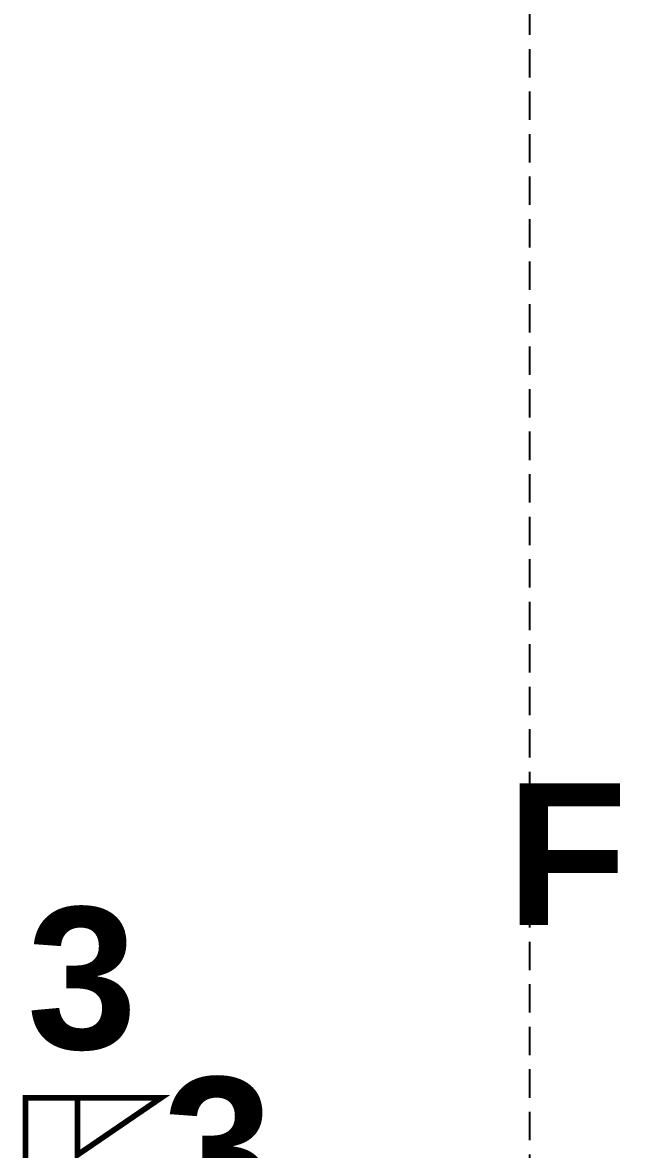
# Model space of a CAD drawing. Header units: metres. Extents: x 530177 to 530565, y 2673484 to 2673812.
# Drawn here: x 530339.39 to 530349.99, y 2673625.41 to 2673645.29 of the extents above; entities that cross this region are included whole.
import ezdxf
from ezdxf.enums import TextEntityAlignment as Align

# ---------------------------------------------------------------- set-up
doc = ezdxf.new("R2010")
doc.units = ezdxf.units.M
doc.linetypes.add('DASHED', pattern=[0.75, 0.5, -0.25])
doc.layers.add('IDT', color=7, linetype='Continuous')
doc.layers.add('Section Marking BL-21', color=2, linetype='Continuous')
doc.styles.add('BoldTextStyle', font='arialbd.ttf')

# ---------------------------------------------------------------- blocks, each defined once
blk = doc.blocks.new('IDT')
at = {"layer": 'IDT', "color": 243, "linetype": 'DASHED'}
blk.add_lwpolyline([(45.5, 32.586), (45.5, -4.032), (0, -4.032), (0, 32.586)], close=True, dxfattribs=at)

msp = doc.modelspace()

# ---------------------------------------------------------------- linework, layer by layer
at = {"layer": 'Section Marking BL-21', "color": 94, "lineweight": 35, "true_color": 0x00a500, "const_width": 0.1}
msp.add_lwpolyline([(530339.436, 2673624.937), (530339.436, 2673626.327), (530341.836, 2673626.327), (530340.356, 2673625.317), (530340.356, 2673626.327)], dxfattribs=at)

# ---------------------------------------------------------------- block references
at = {"layer": 'IDT', "color": 8, "rotation": 180}
msp.add_blockref('IDT', (530393.839, 2673656.663), dxfattribs=at)

# ---------------------------------------------------------------- texts
at = {"layer": 'Section Marking BL-21', "color": 94, "true_color": 0x00a500, "style": 'BoldTextStyle'}
for s, p in [('F', (530348.993, 2673630.622)), ('3', (530340.436, 2673628.437)), ('3', (530342.836, 2673625.437))]:
    msp.add_text(s, height=2.5, dxfattribs=at).set_placement(p, align=Align.MIDDLE_CENTER)

doc.saveas('drawing.dxf')
